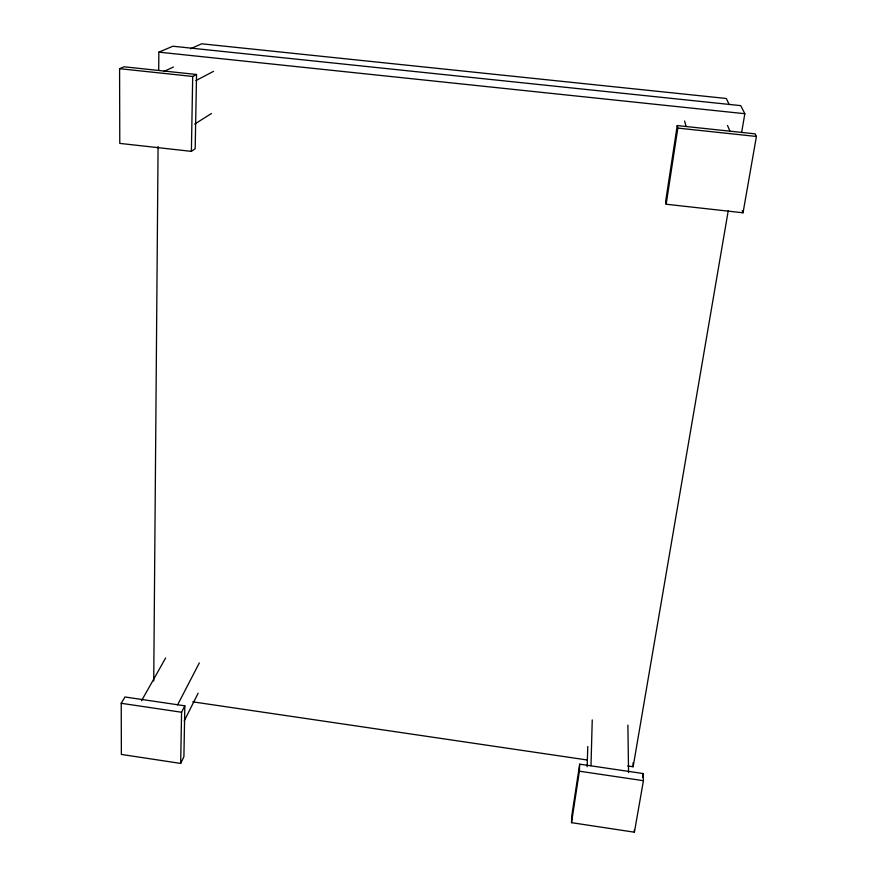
<?xml version="1.0" encoding="UTF-8"?>
<svg xmlns="http://www.w3.org/2000/svg" width="876" height="876" viewBox="0 0 876 876"><rect width="100%" height="100%" fill="white"/><g stroke="black" fill="none" stroke-linecap="round" stroke-linejoin="round"><path stroke-width="1.31" d="M153.727 681.024L158.085 146.478M158.709 69.916L158.852 52.144L172.879 46.231L740.713 105.624L744.841 113.716L741.611 132.561M180.675 763.423L181.573 712.243L184.836 705.826L124.939 696.978L121.227 703.297L121.37 754.433L180.675 763.423L183.894 756.744L184.836 705.826M191.384 151.362L192.698 76.464L196.553 74.493L195.173 148.756L191.384 151.362L119.782 143.39L119.585 68.689L124.074 66.795L196.553 74.493M590.993 765.657L592.242 719.93M587.139 766.73L587.774 746.516M571.513 822.663L579.386 771.198L579.671 764.168L643.214 773.552L643.433 780.691L634.399 832.2L571.513 822.663L571.842 815.359L579.671 764.168M677.225 125.575L665.694 201.064L666.165 204.228L743.034 212.791L756.415 136.459L755.09 133.853L677.225 125.575L677.816 128.093L666.165 204.228M627.731 765.963L633.129 766.763L728.252 210.667M642.524 777.494L643.214 773.552M184.267 720.871L198.118 693.223M177.631 704.797L199.334 662.913M141.54 700.745L165.619 658.029M194.614 124.107L211.466 113.519M195.863 80.625L213.47 71.361M163.779 71.536L173.415 67.025M190.497 48.782L201.699 43.8L726.335 98.484L729.15 104.562M158.852 52.144L744.841 113.716M119.585 68.689L192.698 76.464M677.816 128.093L756.415 136.459M192.775 701.84L587.205 759.985M121.227 703.297L181.573 712.243M579.386 771.198L643.433 780.691M727.518 125.465L730.102 131.608M742.246 210.612L743.034 212.791M684.616 120.987L685.963 126.067M633.052 762.788L633.129 766.763M634.355 829.736L634.399 832.2M627.884 725.098L628.563 772.566"/></g></svg>
